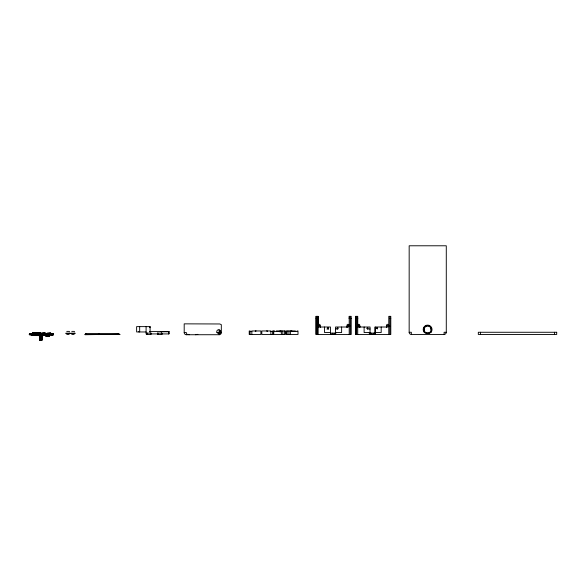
<?xml version="1.0" encoding="UTF-8"?>
<svg xmlns="http://www.w3.org/2000/svg" width="586" height="586" viewBox="0 0 586 586"><rect width="100%" height="100%" fill="white"/><g stroke="black" fill="none" stroke-linecap="round" stroke-linejoin="round"><path stroke-width="0.88" d="M39.467 340.217L39.467 334.731M39.592 340.217L39.592 334.643L30.963 334.643L30.963 333.954L43.694 333.947L30.963 333.954L32.479 333.947L32.135 334.65L30.963 334.643L32.823 334.643L32.296 334.643L32.303 333.954L30.963 333.954C33.094 335.353 38.976 334.518 41.137 334.643L34.098 334.643M39.797 333.097L39.738 339.287L39.738 333.097M40.903 333.097L40.844 339.287L40.844 333.097M41.84 339.177L41.95 333.097M41.943 340.217L41.943 335.441M42.009 333.097L42.111 340.217L39.416 340.217M219.142 329.793L219.142 334.723L186.377 334.738A2.176 2.176 0 0 1 184.194 332.562L184.194 323.853L219.743 323.97L221.318 324.629L221.318 332.562A2.176 2.176 0 0 1 219.142 334.738M40.559 333.559L40.551 332.606L40.529 333.559L40.551 332.621L33.014 332.621L40.529 333.559L40.573 332.636L40.493 333.947L53.363 333.954L53.363 334.643L40.178 334.643L40.192 336.027M320.205 327.017L320.212 325.267A0.996 0.996 0 0 0 318.323 324.849L318.037 326.131M359.775 327.017L359.782 325.267A0.996 0.996 0 0 0 357.892 324.849L357.607 326.131M36.845 333.602L36.94 334.643L33.014 334.643L33.021 332.606L40.529 332.599L40.515 334.994M168.893 333.493L168.849 333.837M40.405 333.947L37.936 333.947L40.507 333.947L40.537 332.599L33.014 332.606L33.006 333.559L43.95 333.947L30.963 333.954L31.952 333.947L31.454 333.954L31.629 334.65L31.791 333.947L30.963 333.954L31.937 333.947M39.665 333.954L36.881 333.947L40.148 333.947L36.808 333.947L42.309 333.947L42.309 334.906L32.003 334.643L32.003 333.954L34.098 333.947L34.054 333.427L34.559 333.427L34.449 333.947L32.684 333.954L32.684 334.643L53.363 334.643L29.996 334.643L29.996 333.954L43.144 333.581M34.567 333.903C34.677 332.951 34.142 334.108 35.416 333.954L32.933 333.954L32.933 334.643L31.322 334.643M33.058 333.559L33.036 332.606L40.559 332.628L33.006 332.621L33.006 333.559L33.021 332.606L40.544 332.628M34.039 333.632L36.156 333.947L32.135 333.947L32.135 334.643M38.691 333.559L38.735 333.947L36.823 333.947L37.057 333.559L37.174 334.745M149.862 331.573L149.752 331.932L149.987 331.544M168.819 333.925L168.893 331.515M44.045 333.947C47.07 335.734 49.502 331.412 50.843 333.947L51.671 333.954L51.671 334.643L48.909 334.65L48.946 333.895L53.363 333.954L51.07 333.947L51.671 333.954M46.917 334.643L46.924 333.251L48.316 333.251L48.235 333.947L50.777 333.082C50.147 334.254 52.169 333.874 50.843 333.756L53.363 333.954L52.557 333.954L52.557 334.643L53.363 334.643L29.3 334.643L29.337 333.954L53.363 333.947L50.03 333.954L53.363 333.954L52.557 333.954L52.601 334.643C54.645 335.067 46.961 334.196 51.546 333.954L51.546 334.643L51.019 334.643L51.671 334.643M30.963 333.954L31.791 333.947L31.205 333.954L31.637 334.65L30.963 334.643L35.416 334.643L35.541 335.58L37.585 335.58L37.629 333.559M44.053 334.643L44.045 335.58L42.573 335.58L42.558 334.745M48.308 333.559L48.345 333.082C54.916 334.533 46.609 332.181 47.649 334.643L48.235 334.643L47.949 333.954L50.271 333.947L29.996 333.954L52.418 333.771L52.44 334.643L53.363 334.643L43.254 334.643M37.438 333.947C41.892 333.983 30.97 333.91 36.171 333.947L34.552 333.632M34.12 333.602L30.736 333.954L30.736 334.643M220.6 332.203L220.094 330.306L218.71 329.735A1.963 1.963 0 0 0 216.813 332.203L218.197 333.588L220.094 333.075A1.963 1.963 0 0 0 220.402 332.672L220.6 332.203A1.963 1.963 0 0 0 220.6 331.185M33.944 333.844C32.889 334.372 33.512 333.463 33.871 333.947L34.31 333.947C26.531 333.617 43.811 334.005 31.454 334.643L40.148 334.643L37.028 333.954M48.25 333.602L45.232 333.947L47.173 333.954M318.154 327.442L318.44 326.153A0.996 0.996 0 0 1 320.33 326.578L320.33 327.442M357.724 327.442L358.009 326.153A0.996 0.996 0 0 1 359.907 326.578L359.907 327.442M42.558 333.72L42.778 332.943L45.173 332.943L45.466 334.643L47.334 334.643L45.232 333.947L46.521 333.954L45.496 333.954L45.518 334.643L47.327 333.932L44.814 333.947L45.129 333.324L44.748 333.324M35.614 333.602L35.446 335.06L39.731 334.65L29.615 334.643L29.615 333.954M33.014 332.636L32.992 333.559L33.014 332.606L40.537 332.599L39.973 332.599M48.367 333.61L47.437 333.947L51.37 333.764M280.123 332.13L280.65 330.965L279.852 330.965L279.852 331.398L274.629 331.398L274.629 330.965L273.757 330.965L273.757 334.452L285.411 334.452L285.411 330.965L276.365 330.965M424.345 328.087L424.462 327.838A3.575 3.575 0 0 1 430.761 327.838L430.878 328.087M37.716 334.709L38.39 334.643L38.339 333.559L38.28 333.947L39.079 333.947M32.23 334.65L38.361 334.643L31.454 334.643L31.747 333.947M220.094 333.075L220.402 332.672M37.651 335.06C37.892 335.324 37.145 332.65 38.727 333.947M37.24 333.602L37.248 334.643L39.709 334.643L37.672 334.643M36.742 334.65L36.742 333.947L38.881 333.947L34.508 333.602M33.314 333.559L33.402 333.602M37.577 333.954C38.031 333.581 38.368 335.097 37.394 334.643L37.394 333.954L36.171 333.602M36.72 333.602L37.35 333.947M38.932 333.602L42.36 333.947L39.877 333.954L40.038 333.602M43.122 333.947C41.167 335.155 38.53 332.196 39.445 334.906M33.563 333.602L33.673 333.947M34.669 333.602L34.867 333.947M34.721 333.874L36.083 333.947L36.083 333.559L36.083 333.947L32.611 333.947L32.296 334.643L32.347 333.954L33.548 333.947M35.314 333.559L35.285 334.643L30.963 334.643L35.255 334.643L33.402 334.643L33.79 334.643M36.332 333.602L36.376 333.947M37.526 333.559L37.548 334.643L38.639 334.643L36.808 334.643L37.013 333.559M37.987 333.602L38.119 333.947M38.632 333.559L38.632 333.947L41.269 333.947L41.298 336.027M39.094 333.602L39.225 333.947M39.65 333.602L39.665 334.643L39.277 334.65M40.2 333.602L40.331 334.994M43.547 334.65L46.008 334.643L45.95 336.562L46.441 336.562M46.558 336.562L46.997 336.562M47.114 336.562L47.547 336.562M47.664 336.562L48.103 336.562M48.22 336.562L48.653 336.562M48.77 336.562L49.209 336.562M327.493 328.197L328.35 328.021L328.072 328.849L327.493 328.197L328.072 328.849M327.764 328.285L327.874 327.86M328.014 328.57L328.35 328.021M337.133 328.197L337.99 328.021L337.712 328.849L337.133 328.197L337.712 328.849M337.397 328.285L337.514 327.86M337.653 328.57L337.99 328.021M367.063 328.197L367.92 328.021L367.642 328.849L367.063 328.197L367.642 328.849M367.334 328.285L367.444 327.86M367.59 328.57L367.92 328.021M376.703 328.197L377.56 328.021L377.281 328.849L376.703 328.197L377.281 328.849M376.974 328.285L377.084 327.86M377.223 328.57L377.56 328.021M33.783 333.559L33.871 333.947L32.933 333.954L33.849 333.559L34.266 333.947L32.003 333.954L36.237 333.947L36.229 334.643L31.725 334.643M50.967 333.947L44.499 333.954L53.363 333.954L29.996 333.954L42.976 333.954L39.907 333.954L39.951 333.559L39.958 333.947L42.324 333.947L37.672 333.954L38.866 333.947C38.134 334.489 37.526 333.156 37.746 333.947L37.738 333.559M47.73 334.643L48.199 334.643L47.73 334.643L47.664 333.617L48.235 333.617L47.664 333.939L48.638 333.947L48.616 334.643L48.059 334.65C49.151 334.958 48.733 333.449 47.796 333.932L49.942 333.947L49.048 333.947L49.099 336.452M32.699 334.643L35.285 334.643L32.582 334.643M30.157 334.643L30.157 333.954L35.285 333.954L32.64 333.954L34.332 333.756L33.812 333.771M356.83 318.528L357.724 318.308M51.114 334.65L53.363 334.643L43.474 334.643M50.564 333.28L49.517 333.273L50.74 333.947L50.564 333.251C50.586 332.504 47.774 334.13 49.81 333.932L49.341 333.947L49.341 333.251L50.74 333.251C51.392 334.906 48.052 333.207 49.81 333.925L47.73 333.954M52.418 333.764L51.898 333.756L52.418 333.771L51.898 333.771L52.418 333.764L51.898 333.771L51.846 334.643L52.623 334.643M42.8 333.734L39.87 333.954L52.484 333.947L48.367 333.947M38.823 334.643L36.852 334.643L39.877 334.643L39.914 333.559L39.951 333.947L42.946 333.954L36.852 333.947M36.076 333.559L36.083 333.947C35.731 334.042 34.64 334.306 34.332 333.939L32.64 333.947M195.497 334.738L197.856 334.35M52.579 334.643L53.363 334.643L47.407 334.65M45.891 333.947L47.327 333.947L45.708 333.947M45.54 333.954L48.316 333.251M66.738 331.39L69.221 331.39L69.573 331.852M71.748 331.39L74.224 331.39L74.576 331.852M36.376 334.65L39.672 334.643L39.233 334.65L39.218 336.027L42.536 336.027L42.778 332.943L42.558 333.551L45.173 332.943L45.393 333.72M47.334 334.643L46.755 334.643L46.807 333.756L48.931 333.947M46.323 334.643L46.931 334.643M50.242 333.947L48.982 333.947M45.95 336.562L49.268 336.562L49.268 334.643L48.462 334.643L48.836 333.954L47.407 333.947L47.51 334.643L44.631 334.643L53.363 334.643M31.717 333.947L31.864 333.947M51.414 333.947L50.403 333.947L52.498 333.947L33.387 333.947L42.712 333.947C38.354 333.954 42.954 333.947 42.536 333.954L42.617 334.643L29.381 334.643M33.351 334.643L32.787 334.643L36.156 334.643L34.706 334.643L36.156 334.643L35.717 334.643L35.526 333.559L36.134 333.947L35.526 333.559L35.087 333.947L36.046 333.947M38.2 333.947L38.844 333.559L38.896 334.643M41.137 333.954L39.797 333.954L42.58 333.947L40.178 333.947L41.855 333.954L41.855 334.643M38.185 334.643L37.936 334.643C39.504 334.643 36.391 334.635 37.577 334.643L37.086 334.643L45.664 334.643M40.881 333.954L41.328 333.954L40.192 333.947L43.239 333.947M44.492 333.947L47.327 333.947L45.803 333.947L46.558 333.771L46.499 334.643M48.638 334.643L48.059 334.65M50.03 333.954C49.51 335.932 46.243 333.939 52.894 334.643M48.924 334.643L49.876 334.643C50.96 332.628 47.986 335.763 49.371 334.65M52.696 333.947L53.363 333.954L50.367 333.947L53.04 333.947L51.898 333.947C52.835 333.485 52.52 335.295 51.707 334.643C53.136 335.155 51.194 333.2 53.363 333.954L51.898 333.947L52.418 333.947C51.744 334.042 52.498 333.588 52.051 334.643M41.606 333.947L42.895 333.954M46.331 333.954L45.386 333.954M41.562 336.027L41.796 333.954L42.463 333.954L41.467 333.947L42.448 333.954C41.064 333.998 42.507 333.654 42.346 334.643M47.935 333.954L48.77 333.947L47.415 333.947M42.375 333.947L42.346 333.947M41.606 334.643L42.58 334.643M38.471 333.954L39.584 333.954L39.592 334.731M46.829 333.947L46.646 334.643M47.1 333.947L47.276 333.947M39.211 334.84L40.097 334.906L40.038 333.947M49.788 334.643L49.744 333.954L50.176 333.947L48.059 333.947M32.684 333.954L33.871 333.874M35.526 333.559L36.134 334.643L34.706 334.643L36.083 334.65L35.204 334.643M33.563 333.947L32.97 333.947L33.607 333.947L33.607 334.643L35.226 334.643M39.584 334.643L39.269 333.559M49.942 333.61L49.378 333.624L49.81 333.602M41.386 333.954L41.386 334.643L40.178 334.643L41.943 334.65L34.515 334.65L34.362 333.559M37.116 334.643L35.951 334.643L37.577 334.643M34.852 334.643L34.574 334.643M40.764 334.643L40.771 333.954L40.5 334.643L41.386 334.643M39.665 334.643L39.819 333.559M49.649 333.947L50.198 333.947L49.246 333.61M40.544 334.643L40.976 334.643M46.038 333.756L46.558 333.764L46.038 333.756L46.558 333.764L46.038 333.756L46.082 334.643M41.621 334.643L41.254 334.643M32.003 333.954L32.391 333.947M36.588 334.643L36.999 334.643L36.01 334.643M36.823 334.643L37.24 334.643M42.119 334.643L42.016 333.947L42.529 333.947M49.341 333.947L49.81 333.947M53.143 333.947L52.601 333.954L53.363 333.954M34.992 334.643L36.149 334.643L35.717 334.643M50.982 334.643L51.546 334.643M32.303 333.954L33.878 333.947M46.038 333.947L47.378 333.947L44.426 333.947M45.745 334.643L48.264 334.643L47.818 334.643L48.147 333.251L47.1 333.273M316.162 318.528L317.092 318.528M349.205 318.528L349.886 318.528L349.205 318.308M350.267 318.528L351.197 318.528M355.731 318.528L356.662 318.528M357.042 318.528L357.724 318.528M389.837 318.528L390.767 318.528M350.267 326.16L348.406 326.16L348.406 327.01L335.544 327.01L335.551 334.452M389.837 326.16L387.976 326.16L387.976 327.01L375.113 327.01L375.113 334.452L375.121 327.01M326.9 329.002L328.695 329.002M335.551 329.002L337.844 329.002M367.363 329.002L370.059 329.002M423.737 329.522L424.037 329.522A3.575 3.575 0 0 0 427.612 333.097A3.575 3.575 0 0 0 431.186 329.522L431.479 329.522M295.388 330.965L286.342 330.965L286.342 334.452L297.996 334.452L297.996 330.965L297.124 330.965L297.124 331.398L291.901 331.398L291.901 330.965L291.103 330.965M150.089 331.427L168.893 331.427L168.893 333.925L161.868 333.925M250.097 331.398L251.841 331.398M270.857 331.398L272.6 331.398M146.09 331.976L136.626 331.947L136.619 326.622L150.089 326.622L150.089 331.976M409.16 332.269A2.176 2.176 0 0 0 411.335 334.452L444.1 334.452A2.176 2.176 0 0 0 446.283 332.269L446.283 245.783L409.175 245.783L409.16 332.269L411.335 332.269L411.335 334.43M446.261 332.269L444.1 332.269L444.1 334.43M184.216 332.562L186.377 332.562L186.377 334.723M216.966 332.562L221.303 332.562M330.482 332.54L324.549 332.54L324.549 327.01M335.544 332.54L341.623 332.54L341.623 327.01M370.052 332.54L364.118 332.54L364.118 327.01M375.113 332.54L381.193 332.54L381.193 327.01M43.76 332.98L44.192 332.98M40.515 333.119L41.013 333.207M65.896 333.163L70.064 333.163M70.899 333.163L75.067 333.163M151.063 333.141L146.793 333.141L146.793 334.452L151.063 334.452L151.005 333.141M330.423 333.141L335.954 333.141M369.107 333.141L375.531 333.141M426.359 333.141L428.176 333.141M43.196 333.324L42.763 333.537L43.196 333.537M30.208 333.602L32.428 333.602M44.748 333.537L45.181 333.537L44.8 333.661M65.896 333.507L70.064 333.507M70.899 333.507L75.067 333.507M146.793 333.925L146.09 333.925L146.09 326.622M151.063 333.925L157.509 333.925M66.745 334.452L69.141 334.452M71.748 334.452L74.151 334.452M29.307 334.643L52.799 334.65M40.551 334.906L41.203 334.906M40.2 334.994L41.328 334.994M42.536 335.067L44.082 335.067M39.767 336.166L41.98 336.232M39.767 336.298L41.98 336.298M39.767 337.038L41.98 337.038M39.767 337.258L41.98 337.258M39.767 337.697L41.98 337.697M39.767 338.085L41.98 338.085M31.205 334.643L36.046 334.643M37.065 333.947L37.057 333.559L37.079 333.947L39.496 333.947M32.135 333.947C34.039 334.892 35.094 332.98 35.175 333.954M36.691 333.947L38.302 333.947L38.295 333.559L38.295 333.947M45.327 334.643L42.873 335.024L42.822 333.324M35.621 334.643L37.35 334.65L35.49 334.643L36.149 334.643M45.452 334.643L43.913 334.643M44.148 333.947L45.173 333.947M36.229 333.954L34.449 333.947L34.413 333.559L34.428 333.947L34.464 333.559L34.42 333.947L34.42 333.559M50.85 334.643L50.228 334.643M39.584 333.954L38.346 333.771L39.394 333.947L39.401 333.559L39.401 333.947L39.394 333.559M41.987 333.947L41.467 333.947L41.855 333.954M33.658 334.643L34.281 334.643M45.496 334.643L46.008 334.643M40.632 333.954C40.266 333.624 40.969 333.808 40.178 333.947L40.573 333.947M35.416 333.954L34.962 333.559L35.285 333.954M41.687 333.947L42.075 333.954M47.818 334.643L47.891 334.643M35.094 334.643L35.849 334.65M47.796 333.617L48.235 333.624M149.335 326.622L150.06 327.061M41.269 333.954L41.203 334.994M149.511 326.629L149.987 327.061M187.557 334.225L189.183 334.738M35.431 335.046L35.416 333.559M149.584 326.644L149.862 327.061M168.834 331.471L168.893 331.859M168.145 331.471L168.204 331.859M167.457 331.471L167.508 331.859M166.768 331.486L166.812 331.859M166.072 331.486L166.109 331.859M165.369 331.486L165.406 331.859M164.666 331.486L164.695 331.859M388.752 326.131L388.467 324.849A0.996 0.996 0 0 0 386.577 325.267L386.584 327.017M349.183 326.131L348.897 324.849A0.996 0.996 0 0 0 347.007 325.267L347.015 327.017M163.963 331.486L163.992 331.859M163.26 331.486L163.274 331.859M162.549 331.486L162.564 331.859M161.839 331.486L161.846 331.859M161.128 331.486L161.135 331.859M554.524 332.269L554.524 334.452M480.491 332.269L480.491 334.452M430.878 327.457L430.878 329.522M424.345 327.457L424.345 329.522M389.837 316.352L389.837 334.452M388.774 334.452L388.774 316.352L390.789 316.352L390.789 334.452L355.57 334.452L355.57 316.352L357.724 316.352L357.724 334.452M386.592 327.442L386.592 326.578A0.996 0.996 0 0 1 388.489 326.153M373.714 333.141L373.714 334.452M371.773 333.141L371.773 334.452M370.052 334.452L370.052 327.01L356.361 327.01L356.361 334.452M357.577 325.926L357.577 316.352L357.519 318.308M356.662 316.352L356.662 334.452M355.731 316.352L355.731 334.452M350.267 316.352L350.267 334.452M349.271 316.352L349.271 318.308M349.205 334.452L349.205 316.352L351.219 316.352L351.219 334.452L316 334.452L316 316.352L318.154 316.352L318.154 334.452M347.022 327.442L347.022 326.578A0.996 0.996 0 0 1 348.919 326.153M334.145 333.141L334.145 334.452M332.203 333.141L332.203 334.452M330.482 334.452L330.482 327.01L316.792 327.01L316.792 334.452M318.008 316.352L318.008 325.054M317.949 316.352L317.949 318.308M317.092 316.352L317.092 334.452M316.162 316.352L316.162 334.452M290.378 330.965L290.378 334.452M288.942 330.965L288.942 334.452M287.111 330.965L287.111 334.452M284.642 330.965L284.642 334.452M282.811 330.965L282.811 334.452M281.375 330.965L281.375 334.452M272.6 334.452L272.6 330.965L273.472 330.965L273.472 334.452L261.81 334.452L261.81 330.965L270.857 330.965L270.857 334.452M267.37 331.398L267.37 330.965L266.571 330.965M256.126 330.965L255.32 330.965L255.32 331.398M251.841 334.452L251.841 330.965L260.88 330.965L260.88 334.452L249.226 334.452L249.226 330.965L250.097 330.965L250.097 334.452M161.809 333.141L161.809 334.452M161.355 333.141L161.355 334.452M157.927 333.141L157.927 334.452M157.575 333.141L157.575 334.452M150.558 333.141L150.558 334.452M147.211 333.141L147.211 334.452M146.859 333.141L146.859 334.452M139.673 326.622L139.673 331.976M138.86 331.544L138.86 331.918M118.929 334.379L118.929 333.507L85.395 333.507L85.395 334.379M118.057 333.507L118.057 334.379M99.503 333.507L99.503 334.379M98.631 333.507L98.631 334.643M86.267 333.507L86.267 334.379M86.003 333.507L86.003 334.379M46.221 333.954L46.221 334.643M43.122 333.734L43.064 334.643L43.034 333.734M41.98 336.027L41.848 339.741L39.899 339.741L39.767 336.027M41.013 333.119L41.013 334.994M40.947 333.559L40.881 334.643M40.441 333.559L40.456 336.027M39.98 336.254L39.98 340.217M36.478 333.559L36.478 334.643M33.966 333.954L33.966 334.643M33.277 333.559L33.204 334.643M30.531 333.954L30.531 334.643M30.333 333.954L30.333 334.643M29.849 333.954L29.849 334.643M29.725 333.954L29.725 334.643M29.381 333.954L29.439 334.643M219.428 330.445A1.436 1.436 0 0 1 218.71 333.126M220.878 332.943A2.505 2.505 0 0 1 220.483 333.463M424.389 327.376L424.198 327.699A3.868 3.868 0 0 0 427.612 333.397A3.868 3.868 0 0 0 431.025 327.699L430.827 327.376A3.868 3.868 0 0 0 424.389 327.376M431.274 331.976L431.018 332.321A2.432 1.89 -47.8 0 1 430.703 332.614L428.784 333.383A5.999 5.098 0 0 1 426.44 333.383L424.52 332.614A2.432 1.89 47.8 0 1 424.205 332.321L423.942 331.976A4.41 4.41 0 0 1 424.703 326.212A4.41 4.41 0 0 1 430.52 326.212A4.41 4.41 0 0 1 431.274 331.976M47.327 333.756L46.807 333.771L47.327 333.771M31.629 333.947L31.205 333.954L31.637 333.947M38.866 333.764L38.346 333.756L38.866 333.771M52.396 333.947L51.964 333.947L52.396 333.947M47.51 333.947L46.697 333.947L47.51 333.947M556.7 332.269L478.315 332.269L478.315 334.452L556.7 334.452L556.7 332.269M161.868 333.141L157.509 333.141L157.509 334.452L161.868 334.452L161.868 333.141M119.896 334.379L84.955 334.643L119.896 334.379M49.81 333.617L49.378 333.617L49.81 333.617M39.731 334.657L39.211 334.65L39.731 334.665M53.04 334.643L52.264 334.643L52.974 334.643M36.64 333.602L36.632 333.559M34.977 333.947L34.97 333.559L34.977 333.947M35.995 334.745L35.995 333.559L35.951 334.745"/></g></svg>
